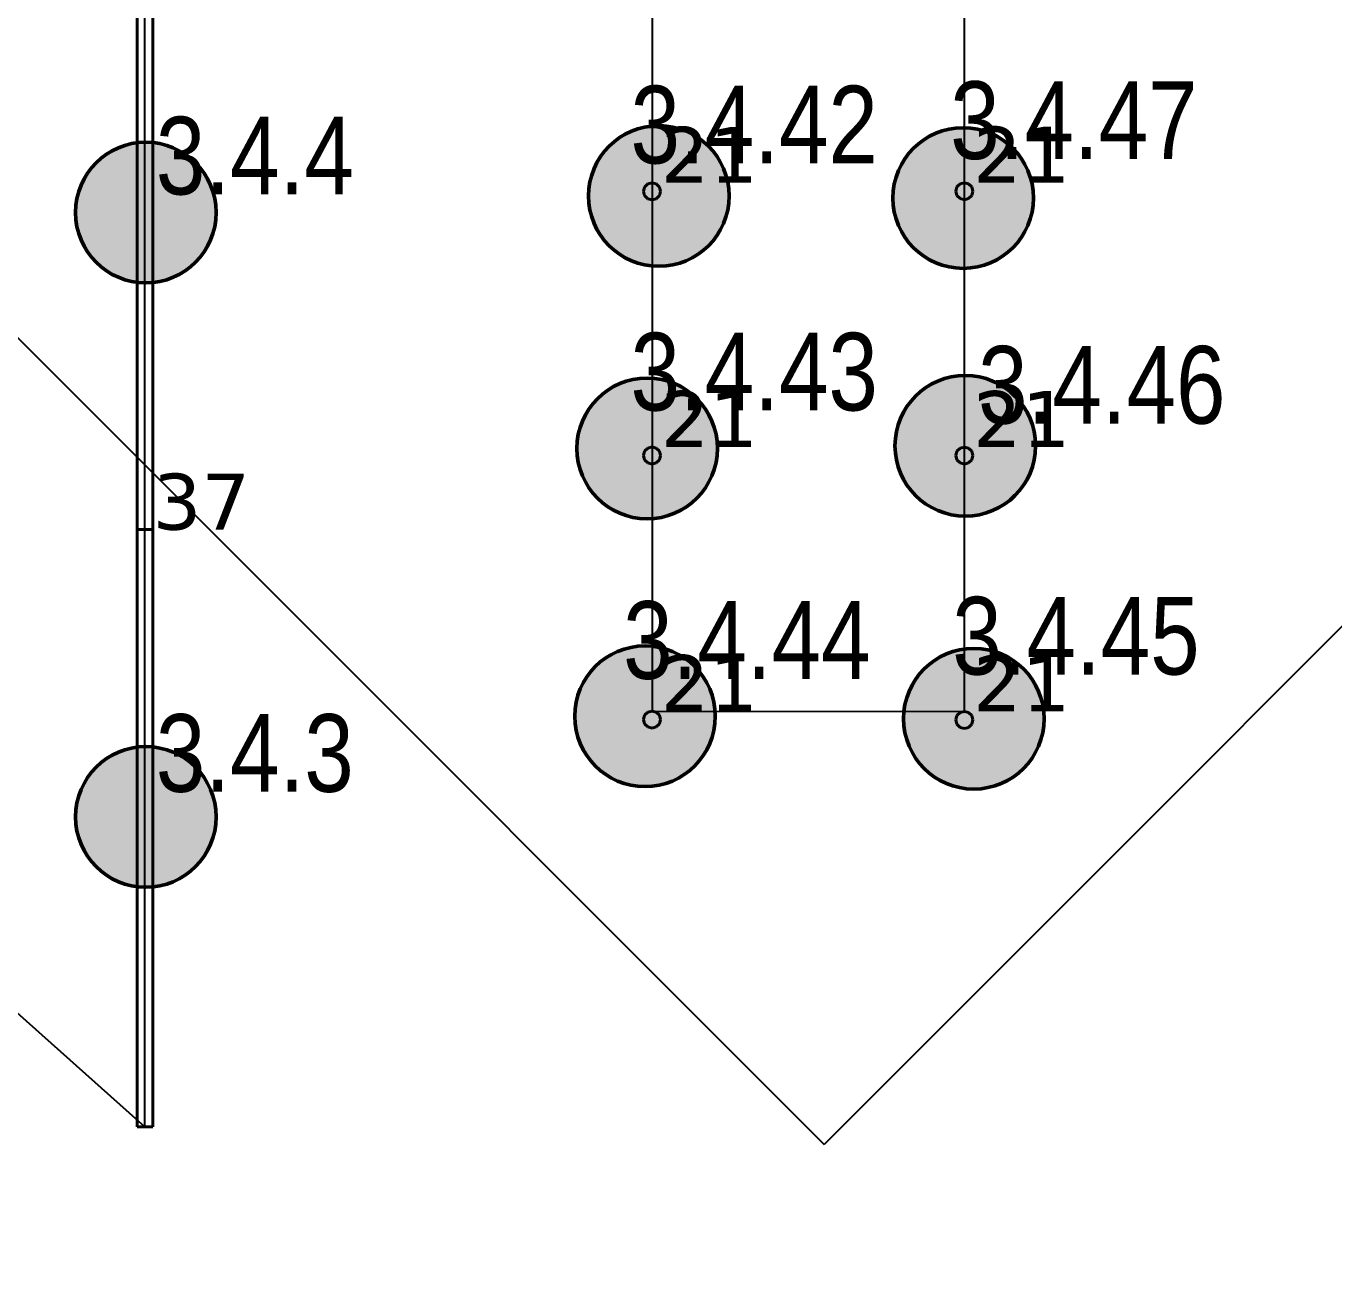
# Model space of a CAD drawing. Header units: millimetres. Extents: x -243740 to 150609, y -473655 to -165121.
# Drawn here: x -172409 to -168199, y -397838 to -393839 of the extents above; entities that cross this region are included whole.
import ezdxf
from ezdxf.enums import TextEntityAlignment as Align

# ---------------------------------------------------------------- set-up
doc = ezdxf.new("R2010")
doc.units = ezdxf.units.MM
doc.layers.add('_Гр.ЩД-1А.5.9.I2.4', color=6, linetype='Continuous')
for name, color, linetype, lineweight in [('_освещение_dali', 3, 'Continuous', 50), ('DLX_FL2_LUM 16', 5, 'Continuous', 40), ('DLX_FL2_LUM 28', 5, 'Continuous', 40)]:
    doc.layers.add(name, color=color, linetype=linetype, lineweight=lineweight)
doc.styles.get("Standard").update_dxf_attribs({"font": 'ARIALN.TTF'})
doc.styles.add('TableTextStyle', font='')
doc.styles.get('TableTextStyle').set_extended_font_data('VERDANA.TTF')
doc.linetypes.add('Truba', pattern='A,3e-05,[4,MSH_7,S=1,R=0,X=0,Y=0],-3.022072', length=3.022102)

# ---------------------------------------------------------------- blocks, each defined once
blk = doc.blocks.new('A$Caabd1818')
at = {"layer": 'DLX_FL2_LUM 16'}
for points in [[(-176021.2, 2062.7, 0), (-176021.2, 3984.7, 0)], [(-176021.2, 3984.7, 0), (-176021.2, 2062.7, 0)], [(-176021.2, 3984.7, 0), (-176021.2, 2062.7, 0)], [(-176021.2, 2062.7, 0), (-176021.2, 3984.7, 0)], [(-175971.2, 3984.7, 0), (-175971.2, 2062.7, 0)], [(-175971.2, 2062.7, 0), (-175971.2, 3984.7, 0)], [(-175971.2, 2062.7, 0), (-175971.2, 3984.7, 0)], [(-175971.2, 3984.7, 0), (-175971.2, 2062.7, 0)], [(-176021.2, 2062.7, 0), (-176021.2, 2062.7, 0)], [(-175971.2, 2062.7, 0), (-176021.2, 2062.7, 0)], [(-176021.2, 2062.7, 0), (-176021.2, 2062.7, 0)], [(-176021.2, 2062.7, 0), (-175971.2, 2062.7, 0)], [(-176021.2, 2062.7, 0), (-175971.2, 2062.7, 0)], [(-175971.2, 2062.7, 0), (-176021.2, 2062.7, 0)], [(-176021.2, 140.7, 0), (-176021.2, 2062.7, 0)], [(-176021.2, 2062.7, 0), (-176021.2, 2062.7, 0)], [(-176021.2, 2062.7, 0), (-176021.2, 140.7, 0)], [(-176021.2, 2062.7, 0), (-175971.2, 2062.7, 0)], [(-175971.2, 2062.7, 0), (-176021.2, 2062.7, 0)], [(-176021.2, 2062.7, 0), (-176021.2, 2062.7, 0)], [(-175971.2, 2062.7, 0), (-176021.2, 2062.7, 0)], [(-176021.2, 2062.7, 0), (-176021.2, 140.7, 0)], [(-176021.2, 140.7, 0), (-176021.2, 2062.7, 0)], [(-176021.2, 2062.7, 0), (-175971.2, 2062.7, 0)], [(-175971.2, 2062.7, 0), (-175971.2, 2062.7, 0)], [(-175971.2, 2062.7, 0), (-175971.2, 2062.7, 0)], [(-175971.2, 2062.7, 0), (-175971.2, 2062.7, 0)], [(-175971.2, 2062.7, 0), (-175971.2, 140.7, 0)], [(-175971.2, 140.7, 0), (-175971.2, 2062.7, 0)], [(-175971.2, 2062.7, 0), (-175971.2, 2062.7, 0)], [(-175971.2, 140.7, 0), (-175971.2, 2062.7, 0)], [(-175971.2, 2062.7, 0), (-175971.2, 140.7, 0)], [(-176021.2, 140.7, 0), (-176021.2, 140.7, 0)], [(-175971.2, 140.7, 0), (-176021.2, 140.7, 0)], [(-176021.2, 140.7, 0), (-176021.2, 140.7, 0)], [(-176021.2, 140.7, 0), (-175971.2, 140.7, 0)], [(-176021.2, 140.7, 0), (-175971.2, 140.7, 0)], [(-175971.2, 140.7, 0), (-176021.2, 140.7, 0)], [(-175971.2, 140.7, 0), (-175971.2, 140.7, 0)], [(-175971.2, 140.7, 0), (-175971.2, 140.7, 0)]]:
    blk.add_polyline3d(points, dxfattribs=at)
at = {"layer": 'DLX_FL2_LUM 28'}
for points in [[(-174391.2, 3151, 0), (-174387.6, 3164.7, 0)], [(-174387.6, 3164.7, 0), (-174391.2, 3151, 0)], [(-174387.6, 3164.7, 0), (-174391.2, 3151, 0)], [(-174391.2, 3151, 0), (-174387.6, 3164.7, 0)], [(-174387.6, 3164.7, 0), (-174377.5, 3174.8, 0)], [(-174377.5, 3174.8, 0), (-174387.6, 3164.7, 0)], [(-174377.5, 3174.8, 0), (-174387.6, 3164.7, 0)], [(-174387.6, 3164.7, 0), (-174377.5, 3174.8, 0)], [(-174387.6, 3164.7, 0), (-174387.6, 3164.7, 0)], [(-174387.6, 3164.7, 0), (-174387.6, 3164.7, 0)], [(-174377.5, 3174.8, 0), (-174363.7, 3178.5, 0)], [(-174363.7, 3178.5, 0), (-174377.5, 3174.8, 0)], [(-174363.7, 3178.5, 0), (-174377.5, 3174.8, 0)], [(-174377.5, 3174.8, 0), (-174363.7, 3178.5, 0)], [(-174377.5, 3174.8, 0), (-174377.5, 3174.8, 0)], [(-174377.5, 3174.8, 0), (-174377.5, 3174.8, 0)], [(-174363.7, 3178.5, 0), (-174363.7, 3178.5, 0)], [(-174363.7, 3178.5, 0), (-174350, 3174.8, 0)], [(-174350, 3174.8, 0), (-174363.7, 3178.5, 0)], [(-174363.7, 3178.5, 0), (-174363.7, 3178.5, 0)], [(-174350, 3174.8, 0), (-174363.7, 3178.5, 0)], [(-174363.7, 3178.5, 0), (-174350, 3174.8, 0)], [(-174350, 3174.8, 0), (-174350, 3174.8, 0)], [(-174350, 3174.8, 0), (-174339.9, 3164.7, 0)], [(-174339.9, 3164.7, 0), (-174350, 3174.8, 0)], [(-174350, 3174.8, 0), (-174350, 3174.8, 0)], [(-174339.9, 3164.7, 0), (-174350, 3174.8, 0)], [(-174350, 3174.8, 0), (-174339.9, 3164.7, 0)], [(-174339.9, 3164.7, 0), (-174339.9, 3164.7, 0)], [(-174339.9, 3164.7, 0), (-174336.2, 3151, 0)], [(-174336.2, 3151, 0), (-174339.9, 3164.7, 0)], [(-174339.9, 3164.7, 0), (-174339.9, 3164.7, 0)], [(-174336.2, 3151, 0), (-174339.9, 3164.7, 0)], [(-174339.9, 3164.7, 0), (-174336.2, 3151, 0)], [(-173386, 3151.4, 0), (-173382.3, 3165.1, 0)], [(-173382.3, 3165.1, 0), (-173386, 3151.4, 0)], [(-173382.3, 3165.1, 0), (-173386, 3151.4, 0)], [(-173386, 3151.4, 0), (-173382.3, 3165.1, 0)], [(-173382.3, 3165.1, 0), (-173372.2, 3175.2, 0)], [(-173372.2, 3175.2, 0), (-173382.3, 3165.1, 0)], [(-173372.2, 3175.2, 0), (-173382.3, 3165.1, 0)], [(-173382.3, 3165.1, 0), (-173372.2, 3175.2, 0)], [(-173382.3, 3165.1, 0), (-173382.3, 3165.1, 0)], [(-173382.3, 3165.1, 0), (-173382.3, 3165.1, 0)], [(-173372.2, 3175.2, 0), (-173358.5, 3178.9, 0)], [(-173358.5, 3178.9, 0), (-173372.2, 3175.2, 0)], [(-173358.5, 3178.9, 0), (-173372.2, 3175.2, 0)], [(-173372.2, 3175.2, 0), (-173358.5, 3178.9, 0)], [(-173372.2, 3175.2, 0), (-173372.2, 3175.2, 0)], [(-173372.2, 3175.2, 0), (-173372.2, 3175.2, 0)], [(-173358.5, 3178.9, 0), (-173358.5, 3178.9, 0)], [(-173358.5, 3178.9, 0), (-173344.7, 3175.2, 0)], [(-173344.7, 3175.2, 0), (-173358.5, 3178.9, 0)], [(-173358.5, 3178.9, 0), (-173358.5, 3178.9, 0)], [(-173344.7, 3175.2, 0), (-173358.5, 3178.9, 0)], [(-173358.5, 3178.9, 0), (-173344.7, 3175.2, 0)], [(-173344.7, 3175.2, 0), (-173344.7, 3175.2, 0)], [(-173344.7, 3175.2, 0), (-173334.6, 3165.1, 0)], [(-173334.6, 3165.1, 0), (-173344.7, 3175.2, 0)], [(-173344.7, 3175.2, 0), (-173344.7, 3175.2, 0)], [(-173334.6, 3165.1, 0), (-173344.7, 3175.2, 0)], [(-173344.7, 3175.2, 0), (-173334.6, 3165.1, 0)], [(-173334.6, 3165.1, 0), (-173334.6, 3165.1, 0)], [(-173334.6, 3165.1, 0), (-173331, 3151.4, 0)], [(-173331, 3151.4, 0), (-173334.6, 3165.1, 0)], [(-173334.6, 3165.1, 0), (-173334.6, 3165.1, 0)], [(-173331, 3151.4, 0), (-173334.6, 3165.1, 0)], [(-173334.6, 3165.1, 0), (-173331, 3151.4, 0)], [(-174387.6, 3137.2, 0), (-174391.2, 3151, 0)], [(-174391.2, 3151, 0), (-174391.2, 3151, 0)], [(-174391.2, 3151, 0), (-174387.6, 3137.2, 0)], [(-174391.2, 3151, 0), (-174391.2, 3151, 0)], [(-174391.2, 3151, 0), (-174387.6, 3137.2, 0)], [(-174387.6, 3137.2, 0), (-174391.2, 3151, 0)], [(-174377.5, 3127.2, 0), (-174387.6, 3137.2, 0)], [(-174387.6, 3137.2, 0), (-174387.6, 3137.2, 0)], [(-174387.6, 3137.2, 0), (-174377.5, 3127.2, 0)], [(-174387.6, 3137.2, 0), (-174387.6, 3137.2, 0)], [(-174387.6, 3137.2, 0), (-174377.5, 3127.2, 0)], [(-174377.5, 3127.2, 0), (-174387.6, 3137.2, 0)], [(-174363.7, 3123.5, 0), (-174377.5, 3127.2, 0)], [(-174377.5, 3127.2, 0), (-174377.5, 3127.2, 0)], [(-174377.5, 3127.2, 0), (-174363.7, 3123.5, 0)], [(-174377.5, 3127.2, 0), (-174377.5, 3127.2, 0)], [(-174377.5, 3127.2, 0), (-174363.7, 3123.5, 0)], [(-174363.7, 3123.5, 0), (-174377.5, 3127.2, 0)], [(-174350, 3127.2, 0), (-174363.7, 3123.5, 0)], [(-174363.7, 3123.5, 0), (-174350, 3127.2, 0)], [(-174363.7, 3123.5, 0), (-174350, 3127.2, 0)], [(-174350, 3127.2, 0), (-174363.7, 3123.5, 0)], [(-174363.7, 3123.5, 0), (-174363.7, 3123.5, 0)], [(-174363.7, 3123.5, 0), (-174363.7, 3123.5, 0)], [(-174339.9, 3137.2, 0), (-174350, 3127.2, 0)], [(-174350, 3127.2, 0), (-174339.9, 3137.2, 0)], [(-174350, 3127.2, 0), (-174339.9, 3137.2, 0)], [(-174339.9, 3137.2, 0), (-174350, 3127.2, 0)], [(-174350, 3127.2, 0), (-174350, 3127.2, 0)], [(-174350, 3127.2, 0), (-174350, 3127.2, 0)], [(-174336.2, 3151, 0), (-174339.9, 3137.2, 0)], [(-174339.9, 3137.2, 0), (-174336.2, 3151, 0)], [(-174339.9, 3137.2, 0), (-174336.2, 3151, 0)], [(-174336.2, 3151, 0), (-174339.9, 3137.2, 0)], [(-174339.9, 3137.2, 0), (-174339.9, 3137.2, 0)], [(-174339.9, 3137.2, 0), (-174339.9, 3137.2, 0)], [(-174336.2, 3151, 0), (-174336.2, 3151, 0)], [(-174336.2, 3151, 0), (-174336.2, 3151, 0)], [(-173382.3, 3137.6, 0), (-173386, 3151.4, 0)], [(-173386, 3151.4, 0), (-173386, 3151.4, 0)], [(-173386, 3151.4, 0), (-173382.3, 3137.6, 0)], [(-173386, 3151.4, 0), (-173386, 3151.4, 0)], [(-173386, 3151.4, 0), (-173382.3, 3137.6, 0)], [(-173382.3, 3137.6, 0), (-173386, 3151.4, 0)], [(-173372.2, 3127.5, 0), (-173382.3, 3137.6, 0)], [(-173382.3, 3137.6, 0), (-173382.3, 3137.6, 0)], [(-173382.3, 3137.6, 0), (-173372.2, 3127.5, 0)], [(-173382.3, 3137.6, 0), (-173382.3, 3137.6, 0)], [(-173382.3, 3137.6, 0), (-173372.2, 3127.5, 0)], [(-173372.2, 3127.5, 0), (-173382.3, 3137.6, 0)], [(-173358.5, 3123.9, 0), (-173372.2, 3127.5, 0)], [(-173372.2, 3127.5, 0), (-173372.2, 3127.5, 0)], [(-173372.2, 3127.5, 0), (-173358.5, 3123.9, 0)], [(-173372.2, 3127.5, 0), (-173372.2, 3127.5, 0)], [(-173372.2, 3127.5, 0), (-173358.5, 3123.9, 0)], [(-173358.5, 3123.9, 0), (-173372.2, 3127.5, 0)], [(-173344.7, 3127.5, 0), (-173358.5, 3123.9, 0)], [(-173358.5, 3123.9, 0), (-173344.7, 3127.5, 0)], [(-173358.5, 3123.9, 0), (-173344.7, 3127.5, 0)], [(-173344.7, 3127.5, 0), (-173358.5, 3123.9, 0)], [(-173358.5, 3123.9, 0), (-173358.5, 3123.9, 0)], [(-173358.5, 3123.9, 0), (-173358.5, 3123.9, 0)], [(-173334.6, 3137.6, 0), (-173344.7, 3127.5, 0)], [(-173344.7, 3127.5, 0), (-173334.6, 3137.6, 0)], [(-173344.7, 3127.5, 0), (-173334.6, 3137.6, 0)], [(-173334.6, 3137.6, 0), (-173344.7, 3127.5, 0)], [(-173344.7, 3127.5, 0), (-173344.7, 3127.5, 0)], [(-173344.7, 3127.5, 0), (-173344.7, 3127.5, 0)], [(-173331, 3151.4, 0), (-173334.6, 3137.6, 0)], [(-173334.6, 3137.6, 0), (-173331, 3151.4, 0)], [(-173334.6, 3137.6, 0), (-173331, 3151.4, 0)], [(-173331, 3151.4, 0), (-173334.6, 3137.6, 0)], [(-173334.6, 3137.6, 0), (-173334.6, 3137.6, 0)], [(-173334.6, 3137.6, 0), (-173334.6, 3137.6, 0)], [(-173331, 3151.4, 0), (-173331, 3151.4, 0)], [(-173331, 3151.4, 0), (-173331, 3151.4, 0)], [(-174387.6, 2314.9, 0), (-174377.5, 2325, 0)], [(-174377.5, 2325, 0), (-174387.6, 2314.9, 0)], [(-174377.5, 2325, 0), (-174387.6, 2314.9, 0)], [(-174387.6, 2314.9, 0), (-174377.5, 2325, 0)], [(-174377.5, 2325, 0), (-174363.7, 2328.6, 0)], [(-174363.7, 2328.6, 0), (-174377.5, 2325, 0)], [(-174363.7, 2328.6, 0), (-174377.5, 2325, 0)], [(-174377.5, 2325, 0), (-174363.7, 2328.6, 0)], [(-174377.5, 2325, 0), (-174377.5, 2325, 0)], [(-174377.5, 2325, 0), (-174377.5, 2325, 0)], [(-174363.7, 2328.6, 0), (-174363.7, 2328.6, 0)], [(-174363.7, 2328.6, 0), (-174350, 2325, 0)], [(-174350, 2325, 0), (-174363.7, 2328.6, 0)], [(-174363.7, 2328.6, 0), (-174363.7, 2328.6, 0)], [(-174350, 2325, 0), (-174363.7, 2328.6, 0)], [(-174363.7, 2328.6, 0), (-174350, 2325, 0)], [(-174350, 2325, 0), (-174350, 2325, 0)], [(-174350, 2325, 0), (-174339.9, 2314.9, 0)], [(-174339.9, 2314.9, 0), (-174350, 2325, 0)], [(-174350, 2325, 0), (-174350, 2325, 0)], [(-174339.9, 2314.9, 0), (-174350, 2325, 0)], [(-174350, 2325, 0), (-174339.9, 2314.9, 0)], [(-173382.3, 2314.6, 0), (-173372.2, 2324.7, 0)], [(-173372.2, 2324.7, 0), (-173382.3, 2314.6, 0)], [(-173372.2, 2324.7, 0), (-173382.3, 2314.6, 0)], [(-173382.3, 2314.6, 0), (-173372.2, 2324.7, 0)], [(-173372.2, 2324.7, 0), (-173358.5, 2328.4, 0)], [(-173358.5, 2328.4, 0), (-173372.2, 2324.7, 0)], [(-173358.5, 2328.4, 0), (-173372.2, 2324.7, 0)], [(-173372.2, 2324.7, 0), (-173358.5, 2328.4, 0)], [(-173372.2, 2324.7, 0), (-173372.2, 2324.7, 0)], [(-173372.2, 2324.7, 0), (-173372.2, 2324.7, 0)], [(-173358.5, 2328.4, 0), (-173358.5, 2328.4, 0)], [(-173358.5, 2328.4, 0), (-173344.7, 2324.7, 0)], [(-173344.7, 2324.7, 0), (-173358.5, 2328.4, 0)], [(-173358.5, 2328.4, 0), (-173358.5, 2328.4, 0)], [(-173344.7, 2324.7, 0), (-173358.5, 2328.4, 0)], [(-173358.5, 2328.4, 0), (-173344.7, 2324.7, 0)], [(-173344.7, 2324.7, 0), (-173344.7, 2324.7, 0)], [(-173344.7, 2324.7, 0), (-173334.6, 2314.6, 0)], [(-173334.6, 2314.6, 0), (-173344.7, 2324.7, 0)], [(-173344.7, 2324.7, 0), (-173344.7, 2324.7, 0)], [(-173334.6, 2314.6, 0), (-173344.7, 2324.7, 0)], [(-173344.7, 2324.7, 0), (-173334.6, 2314.6, 0)], [(-174391.2, 2301.1, 0), (-174387.6, 2314.9, 0)], [(-174387.6, 2314.9, 0), (-174391.2, 2301.1, 0)], [(-174387.6, 2314.9, 0), (-174391.2, 2301.1, 0)], [(-174391.2, 2301.1, 0), (-174387.6, 2314.9, 0)], [(-174387.6, 2287.4, 0), (-174391.2, 2301.1, 0)], [(-174391.2, 2301.1, 0), (-174391.2, 2301.1, 0)], [(-174391.2, 2301.1, 0), (-174387.6, 2287.4, 0)], [(-174391.2, 2301.1, 0), (-174391.2, 2301.1, 0)], [(-174391.2, 2301.1, 0), (-174387.6, 2287.4, 0)], [(-174387.6, 2287.4, 0), (-174391.2, 2301.1, 0)], [(-174387.6, 2314.9, 0), (-174387.6, 2314.9, 0)], [(-174387.6, 2314.9, 0), (-174387.6, 2314.9, 0)], [(-174377.5, 2277.3, 0), (-174387.6, 2287.4, 0)], [(-174387.6, 2287.4, 0), (-174387.6, 2287.4, 0)], [(-174387.6, 2287.4, 0), (-174377.5, 2277.3, 0)], [(-174387.6, 2287.4, 0), (-174387.6, 2287.4, 0)], [(-174387.6, 2287.4, 0), (-174377.5, 2277.3, 0)], [(-174377.5, 2277.3, 0), (-174387.6, 2287.4, 0)], [(-174363.7, 2273.6, 0), (-174377.5, 2277.3, 0)], [(-174377.5, 2277.3, 0), (-174377.5, 2277.3, 0)], [(-174377.5, 2277.3, 0), (-174363.7, 2273.6, 0)], [(-174377.5, 2277.3, 0), (-174377.5, 2277.3, 0)], [(-174377.5, 2277.3, 0), (-174363.7, 2273.6, 0)], [(-174363.7, 2273.6, 0), (-174377.5, 2277.3, 0)], [(-174350, 2277.3, 0), (-174363.7, 2273.6, 0)], [(-174363.7, 2273.6, 0), (-174350, 2277.3, 0)], [(-174363.7, 2273.6, 0), (-174350, 2277.3, 0)], [(-174350, 2277.3, 0), (-174363.7, 2273.6, 0)], [(-174363.7, 2273.6, 0), (-174363.7, 2273.6, 0)], [(-174363.7, 2273.6, 0), (-174363.7, 2273.6, 0)], [(-174339.9, 2287.4, 0), (-174350, 2277.3, 0)], [(-174350, 2277.3, 0), (-174339.9, 2287.4, 0)], [(-174350, 2277.3, 0), (-174339.9, 2287.4, 0)], [(-174339.9, 2287.4, 0), (-174350, 2277.3, 0)], [(-174350, 2277.3, 0), (-174350, 2277.3, 0)], [(-174350, 2277.3, 0), (-174350, 2277.3, 0)], [(-174339.9, 2314.9, 0), (-174339.9, 2314.9, 0)], [(-174339.9, 2314.9, 0), (-174336.2, 2301.1, 0)], [(-174336.2, 2301.1, 0), (-174339.9, 2314.9, 0)], [(-174339.9, 2314.9, 0), (-174339.9, 2314.9, 0)], [(-174336.2, 2301.1, 0), (-174339.9, 2314.9, 0)], [(-174339.9, 2314.9, 0), (-174336.2, 2301.1, 0)], [(-174336.2, 2301.1, 0), (-174339.9, 2287.4, 0)], [(-174339.9, 2287.4, 0), (-174336.2, 2301.1, 0)], [(-174339.9, 2287.4, 0), (-174336.2, 2301.1, 0)], [(-174336.2, 2301.1, 0), (-174339.9, 2287.4, 0)], [(-174339.9, 2287.4, 0), (-174339.9, 2287.4, 0)], [(-174339.9, 2287.4, 0), (-174339.9, 2287.4, 0)], [(-174336.2, 2301.1, 0), (-174336.2, 2301.1, 0)], [(-174336.2, 2301.1, 0), (-174336.2, 2301.1, 0)], [(-173386, 2300.9, 0), (-173382.3, 2314.6, 0)], [(-173382.3, 2314.6, 0), (-173386, 2300.9, 0)], [(-173382.3, 2314.6, 0), (-173386, 2300.9, 0)], [(-173386, 2300.9, 0), (-173382.3, 2314.6, 0)], [(-173382.3, 2287.2, 0), (-173386, 2300.9, 0)], [(-173386, 2300.9, 0), (-173386, 2300.9, 0)], [(-173386, 2300.9, 0), (-173382.3, 2287.2, 0)], [(-173386, 2300.9, 0), (-173386, 2300.9, 0)], [(-173386, 2300.9, 0), (-173382.3, 2287.2, 0)], [(-173382.3, 2287.2, 0), (-173386, 2300.9, 0)], [(-173382.3, 2314.6, 0), (-173382.3, 2314.6, 0)], [(-173382.3, 2314.6, 0), (-173382.3, 2314.6, 0)], [(-173372.2, 2277.1, 0), (-173382.3, 2287.2, 0)], [(-173382.3, 2287.2, 0), (-173382.3, 2287.2, 0)], [(-173382.3, 2287.2, 0), (-173372.2, 2277.1, 0)], [(-173382.3, 2287.2, 0), (-173382.3, 2287.2, 0)], [(-173382.3, 2287.2, 0), (-173372.2, 2277.1, 0)], [(-173372.2, 2277.1, 0), (-173382.3, 2287.2, 0)], [(-173358.5, 2273.4, 0), (-173372.2, 2277.1, 0)], [(-173372.2, 2277.1, 0), (-173372.2, 2277.1, 0)], [(-173372.2, 2277.1, 0), (-173358.5, 2273.4, 0)], [(-173372.2, 2277.1, 0), (-173372.2, 2277.1, 0)], [(-173372.2, 2277.1, 0), (-173358.5, 2273.4, 0)], [(-173358.5, 2273.4, 0), (-173372.2, 2277.1, 0)], [(-173344.7, 2277.1, 0), (-173358.5, 2273.4, 0)], [(-173358.5, 2273.4, 0), (-173344.7, 2277.1, 0)], [(-173358.5, 2273.4, 0), (-173344.7, 2277.1, 0)], [(-173344.7, 2277.1, 0), (-173358.5, 2273.4, 0)], [(-173358.5, 2273.4, 0), (-173358.5, 2273.4, 0)], [(-173358.5, 2273.4, 0), (-173358.5, 2273.4, 0)], [(-173334.6, 2287.2, 0), (-173344.7, 2277.1, 0)], [(-173344.7, 2277.1, 0), (-173334.6, 2287.2, 0)], [(-173344.7, 2277.1, 0), (-173334.6, 2287.2, 0)], [(-173334.6, 2287.2, 0), (-173344.7, 2277.1, 0)], [(-173344.7, 2277.1, 0), (-173344.7, 2277.1, 0)], [(-173344.7, 2277.1, 0), (-173344.7, 2277.1, 0)], [(-173334.6, 2314.6, 0), (-173334.6, 2314.6, 0)], [(-173334.6, 2314.6, 0), (-173331, 2300.9, 0)], [(-173331, 2300.9, 0), (-173334.6, 2314.6, 0)], [(-173334.6, 2314.6, 0), (-173334.6, 2314.6, 0)], [(-173331, 2300.9, 0), (-173334.6, 2314.6, 0)], [(-173334.6, 2314.6, 0), (-173331, 2300.9, 0)], [(-173331, 2300.9, 0), (-173334.6, 2287.2, 0)], [(-173334.6, 2287.2, 0), (-173331, 2300.9, 0)], [(-173334.6, 2287.2, 0), (-173331, 2300.9, 0)], [(-173331, 2300.9, 0), (-173334.6, 2287.2, 0)], [(-173334.6, 2287.2, 0), (-173334.6, 2287.2, 0)], [(-173334.6, 2287.2, 0), (-173334.6, 2287.2, 0)], [(-173331, 2300.9, 0), (-173331, 2300.9, 0)], [(-173331, 2300.9, 0), (-173331, 2300.9, 0)], [(-174387.6, 1465.2, 0), (-174377.5, 1475.2, 0)], [(-174377.5, 1475.2, 0), (-174387.6, 1465.2, 0)], [(-174377.5, 1475.2, 0), (-174387.6, 1465.2, 0)], [(-174387.6, 1465.2, 0), (-174377.5, 1475.2, 0)], [(-174377.5, 1475.2, 0), (-174363.7, 1478.9, 0)], [(-174363.7, 1478.9, 0), (-174377.5, 1475.2, 0)], [(-174363.7, 1478.9, 0), (-174377.5, 1475.2, 0)], [(-174377.5, 1475.2, 0), (-174363.7, 1478.9, 0)], [(-174377.5, 1475.2, 0), (-174377.5, 1475.2, 0)], [(-174377.5, 1475.2, 0), (-174377.5, 1475.2, 0)], [(-174363.7, 1478.9, 0), (-174363.7, 1478.9, 0)], [(-174363.7, 1478.9, 0), (-174350, 1475.2, 0)], [(-174350, 1475.2, 0), (-174363.7, 1478.9, 0)], [(-174363.7, 1478.9, 0), (-174363.7, 1478.9, 0)], [(-174350, 1475.2, 0), (-174363.7, 1478.9, 0)], [(-174363.7, 1478.9, 0), (-174350, 1475.2, 0)], [(-174350, 1475.2, 0), (-174350, 1475.2, 0)], [(-174350, 1475.2, 0), (-174339.9, 1465.2, 0)], [(-174339.9, 1465.2, 0), (-174350, 1475.2, 0)], [(-174350, 1475.2, 0), (-174350, 1475.2, 0)], [(-174339.9, 1465.2, 0), (-174350, 1475.2, 0)], [(-174350, 1475.2, 0), (-174339.9, 1465.2, 0)], [(-173382.3, 1464.1, 0), (-173372.2, 1474.1, 0)], [(-173372.2, 1474.1, 0), (-173382.3, 1464.1, 0)], [(-173372.2, 1474.1, 0), (-173382.3, 1464.1, 0)], [(-173382.3, 1464.1, 0), (-173372.2, 1474.1, 0)], [(-173372.2, 1474.1, 0), (-173358.5, 1477.8, 0)], [(-173358.5, 1477.8, 0), (-173372.2, 1474.1, 0)], [(-173358.5, 1477.8, 0), (-173372.2, 1474.1, 0)], [(-173372.2, 1474.1, 0), (-173358.5, 1477.8, 0)], [(-173372.2, 1474.1, 0), (-173372.2, 1474.1, 0)], [(-173372.2, 1474.1, 0), (-173372.2, 1474.1, 0)], [(-173358.5, 1477.8, 0), (-173358.5, 1477.8, 0)], [(-173358.5, 1477.8, 0), (-173344.7, 1474.1, 0)], [(-173344.7, 1474.1, 0), (-173358.5, 1477.8, 0)], [(-173358.5, 1477.8, 0), (-173358.5, 1477.8, 0)], [(-173344.7, 1474.1, 0), (-173358.5, 1477.8, 0)], [(-173358.5, 1477.8, 0), (-173344.7, 1474.1, 0)], [(-173344.7, 1474.1, 0), (-173344.7, 1474.1, 0)], [(-173344.7, 1474.1, 0), (-173334.6, 1464.1, 0)], [(-173334.6, 1464.1, 0), (-173344.7, 1474.1, 0)], [(-173344.7, 1474.1, 0), (-173344.7, 1474.1, 0)], [(-173334.6, 1464.1, 0), (-173344.7, 1474.1, 0)], [(-173344.7, 1474.1, 0), (-173334.6, 1464.1, 0)], [(-174391.2, 1451.4, 0), (-174387.6, 1465.2, 0)], [(-174387.6, 1465.2, 0), (-174391.2, 1451.4, 0)], [(-174387.6, 1465.2, 0), (-174391.2, 1451.4, 0)], [(-174391.2, 1451.4, 0), (-174387.6, 1465.2, 0)], [(-174387.6, 1437.7, 0), (-174391.2, 1451.4, 0)], [(-174391.2, 1451.4, 0), (-174391.2, 1451.4, 0)], [(-174391.2, 1451.4, 0), (-174387.6, 1437.7, 0)], [(-174391.2, 1451.4, 0), (-174391.2, 1451.4, 0)], [(-174391.2, 1451.4, 0), (-174387.6, 1437.7, 0)], [(-174387.6, 1437.7, 0), (-174391.2, 1451.4, 0)], [(-174387.6, 1465.2, 0), (-174387.6, 1465.2, 0)], [(-174387.6, 1465.2, 0), (-174387.6, 1465.2, 0)], [(-174377.5, 1427.6, 0), (-174387.6, 1437.7, 0)], [(-174387.6, 1437.7, 0), (-174387.6, 1437.7, 0)], [(-174387.6, 1437.7, 0), (-174377.5, 1427.6, 0)], [(-174387.6, 1437.7, 0), (-174387.6, 1437.7, 0)], [(-174387.6, 1437.7, 0), (-174377.5, 1427.6, 0)], [(-174377.5, 1427.6, 0), (-174387.6, 1437.7, 0)], [(-174339.9, 1437.7, 0), (-174350, 1427.6, 0)], [(-174350, 1427.6, 0), (-174339.9, 1437.7, 0)], [(-174350, 1427.6, 0), (-174339.9, 1437.7, 0)], [(-174339.9, 1437.7, 0), (-174350, 1427.6, 0)], [(-174339.9, 1465.2, 0), (-174339.9, 1465.2, 0)], [(-174339.9, 1465.2, 0), (-174336.2, 1451.4, 0)], [(-174336.2, 1451.4, 0), (-174339.9, 1465.2, 0)], [(-174339.9, 1465.2, 0), (-174339.9, 1465.2, 0)], [(-174336.2, 1451.4, 0), (-174339.9, 1465.2, 0)], [(-174339.9, 1465.2, 0), (-174336.2, 1451.4, 0)], [(-174336.2, 1451.4, 0), (-174339.9, 1437.7, 0)], [(-174339.9, 1437.7, 0), (-174336.2, 1451.4, 0)], [(-174339.9, 1437.7, 0), (-174336.2, 1451.4, 0)], [(-174336.2, 1451.4, 0), (-174339.9, 1437.7, 0)], [(-174339.9, 1437.7, 0), (-174339.9, 1437.7, 0)], [(-174339.9, 1437.7, 0), (-174339.9, 1437.7, 0)], [(-174336.2, 1451.4, 0), (-174336.2, 1451.4, 0)], [(-174336.2, 1451.4, 0), (-174336.2, 1451.4, 0)], [(-173386, 1450.3, 0), (-173382.3, 1464.1, 0)], [(-173382.3, 1464.1, 0), (-173386, 1450.3, 0)], [(-173382.3, 1464.1, 0), (-173386, 1450.3, 0)], [(-173386, 1450.3, 0), (-173382.3, 1464.1, 0)], [(-173382.3, 1436.6, 0), (-173386, 1450.3, 0)], [(-173386, 1450.3, 0), (-173386, 1450.3, 0)], [(-173386, 1450.3, 0), (-173382.3, 1436.6, 0)], [(-173386, 1450.3, 0), (-173386, 1450.3, 0)], [(-173386, 1450.3, 0), (-173382.3, 1436.6, 0)], [(-173382.3, 1436.6, 0), (-173386, 1450.3, 0)], [(-173382.3, 1464.1, 0), (-173382.3, 1464.1, 0)], [(-173382.3, 1464.1, 0), (-173382.3, 1464.1, 0)], [(-173372.2, 1426.5, 0), (-173382.3, 1436.6, 0)], [(-173382.3, 1436.6, 0), (-173382.3, 1436.6, 0)], [(-173382.3, 1436.6, 0), (-173372.2, 1426.5, 0)], [(-173382.3, 1436.6, 0), (-173382.3, 1436.6, 0)], [(-173382.3, 1436.6, 0), (-173372.2, 1426.5, 0)], [(-173372.2, 1426.5, 0), (-173382.3, 1436.6, 0)], [(-173334.6, 1436.6, 0), (-173344.7, 1426.5, 0)], [(-173344.7, 1426.5, 0), (-173334.6, 1436.6, 0)], [(-173344.7, 1426.5, 0), (-173334.6, 1436.6, 0)], [(-173334.6, 1436.6, 0), (-173344.7, 1426.5, 0)], [(-173334.6, 1464.1, 0), (-173334.6, 1464.1, 0)], [(-173334.6, 1464.1, 0), (-173331, 1450.3, 0)], [(-173331, 1450.3, 0), (-173334.6, 1464.1, 0)], [(-173334.6, 1464.1, 0), (-173334.6, 1464.1, 0)], [(-173331, 1450.3, 0), (-173334.6, 1464.1, 0)], [(-173334.6, 1464.1, 0), (-173331, 1450.3, 0)], [(-173331, 1450.3, 0), (-173334.6, 1436.6, 0)], [(-173334.6, 1436.6, 0), (-173331, 1450.3, 0)], [(-173334.6, 1436.6, 0), (-173331, 1450.3, 0)], [(-173331, 1450.3, 0), (-173334.6, 1436.6, 0)], [(-173334.6, 1436.6, 0), (-173334.6, 1436.6, 0)], [(-173334.6, 1436.6, 0), (-173334.6, 1436.6, 0)], [(-173331, 1450.3, 0), (-173331, 1450.3, 0)], [(-173331, 1450.3, 0), (-173331, 1450.3, 0)], [(-174363.7, 1423.9, 0), (-174377.5, 1427.6, 0)], [(-174377.5, 1427.6, 0), (-174377.5, 1427.6, 0)], [(-174377.5, 1427.6, 0), (-174363.7, 1423.9, 0)], [(-174377.5, 1427.6, 0), (-174377.5, 1427.6, 0)], [(-174377.5, 1427.6, 0), (-174363.7, 1423.9, 0)], [(-174363.7, 1423.9, 0), (-174377.5, 1427.6, 0)], [(-174350, 1427.6, 0), (-174363.7, 1423.9, 0)], [(-174363.7, 1423.9, 0), (-174350, 1427.6, 0)], [(-174363.7, 1423.9, 0), (-174350, 1427.6, 0)], [(-174350, 1427.6, 0), (-174363.7, 1423.9, 0)], [(-174363.7, 1423.9, 0), (-174363.7, 1423.9, 0)], [(-174363.7, 1423.9, 0), (-174363.7, 1423.9, 0)], [(-174350, 1427.6, 0), (-174350, 1427.6, 0)], [(-174350, 1427.6, 0), (-174350, 1427.6, 0)], [(-173358.5, 1422.8, 0), (-173372.2, 1426.5, 0)], [(-173372.2, 1426.5, 0), (-173372.2, 1426.5, 0)], [(-173372.2, 1426.5, 0), (-173358.5, 1422.8, 0)], [(-173372.2, 1426.5, 0), (-173372.2, 1426.5, 0)], [(-173372.2, 1426.5, 0), (-173358.5, 1422.8, 0)], [(-173358.5, 1422.8, 0), (-173372.2, 1426.5, 0)], [(-173344.7, 1426.5, 0), (-173358.5, 1422.8, 0)], [(-173358.5, 1422.8, 0), (-173344.7, 1426.5, 0)], [(-173358.5, 1422.8, 0), (-173344.7, 1426.5, 0)], [(-173344.7, 1426.5, 0), (-173358.5, 1422.8, 0)], [(-173358.5, 1422.8, 0), (-173358.5, 1422.8, 0)], [(-173358.5, 1422.8, 0), (-173358.5, 1422.8, 0)], [(-173344.7, 1426.5, 0), (-173344.7, 1426.5, 0)], [(-173344.7, 1426.5, 0), (-173344.7, 1426.5, 0)]]:
    blk.add_polyline3d(points, dxfattribs=at)
blk = doc.blocks.new('A$Cab2378fa')
at = {"lineweight": 25, "true_color": 0xfff5f5}
h = blk.add_hatch(color=7, dxfattribs=at)
h.dxf.hatch_style = 1
h.paths.add_polyline_path([(0, 0), (-141.6, -170.3, 0.174923), (3, -222.4, 0.197808), (162.3, -156.8)])
h.paths.add_polyline_path([(-163.2, 157.6), (0, 0), (147.8, 177.8, 0.175398), (3, 230.2, 0.209014)])
at = {"lineweight": 25}
h = blk.add_hatch(color=0, dxfattribs=at)
h.paths.add_polyline_path([(162.3, -156.8, 0.442338), (147.8, 177.8), (0, 0)])
h.paths.add_polyline_path([(-141.6, -170.3), (0, 0), (-163.2, 157.6, 0.430096)])
blk.add_circle((3, 3.9), 226.3)

msp = doc.modelspace()

# ---------------------------------------------------------------- linework, layer by layer
at = {"layer": '_Гр.ЩД-1А.5.9.I2.4', "ltscale": 100}
msp.add_lwpolyline([(-173525.7, -396042.9), (-172026.6, -397381.1), (-172026.6, -395459.1), (-172026.6, -393537.1), (-172026.6, -391615.1), (-172026.6, -389693.1), (-170394.1, -390944.2), (-170394.1, -391794), (-170394.1, -392643.8), (-170394.1, -393493.6), (-170394.1, -394343.3), (-170394.1, -395193.1), (-170394.1, -396042.9), (-169388.8, -396044), (-169388.8, -395193.4), (-169388.8, -394342.9), (-169388.8, -393492.5), (-169388.8, -392641.9), (-169388.8, -391791.3), (-169388.8, -390940.8), (-167887.5, -389661.6)], dxfattribs=at)
at = {"layer": 'Defpoints', "color": 251, "ltscale": 100, "true_color": 0x636466}
for points in [[(-177940, -389337.2), (-169840, -397437.3)], [(-161740, -389337.2), (-169840, -397437.2)]]:
    msp.add_lwpolyline(points, dxfattribs=at)

# ---------------------------------------------------------------- block references
at = {"layer": '_освещение_dali', "color": 5, "ltscale": 100}
for p in [(-170375.3, -394389.6), (-169395.6, -394396.1), (-172026.6, -394442.8), (-169388.8, -395193.4), (-170412.8, -395201.9), (-170419.7, -396063.5), (-169361.3, -396071.5), (-172026.6, -396387.4)]:
    msp.add_blockref('A$Cab2378fa', p, dxfattribs=at)
at = {"layer": 'Defpoints', "linetype": 'Truba', "ltscale": 100}
msp.add_blockref('A$Caabd1818', (3969.7, -397521.8), dxfattribs=at)

# ---------------------------------------------------------------- texts
at = {"layer": '_Гр.ЩД-1А.5.9.I2.4', "ltscale": 100}
for s, p in [('3.4.42', (-170065.2, -394356)), ('3.4.47', (-169036.1, -394341.8)), ('3.4.4', (-171672.7, -394455.8)), ('3.4.43', (-170065.2, -395150.8)), ('3.4.46', (-168946.4, -395193.3)), ('3.4.45', (-169029.5, -396000.5)), ('3.4.44', (-170089, -396014.3)), ('3.4.3', (-171672.7, -396377.8))]:
    msp.add_text(s, height=250, dxfattribs=at).set_placement(p, align=Align.BOTTOM_CENTER)
at = {"layer": '_освещение_dali', "color": 81, "true_color": 0xa9da90, "style": 'TableTextStyle'}
for s, p in [('21', (-170366.6, -394343.3)), ('21', (-169361.3, -394342.9)), ('21', (-170366.6, -395193.1)), ('21', (-169361.3, -395193.4)), ('37', (-172001.6, -395459.1)), ('21', (-170366.6, -396042.8)), ('21', (-169361.3, -396043.9))]:
    msp.add_text(s, height=180, dxfattribs=at).set_placement(p)

doc.saveas('drawing.dxf')
